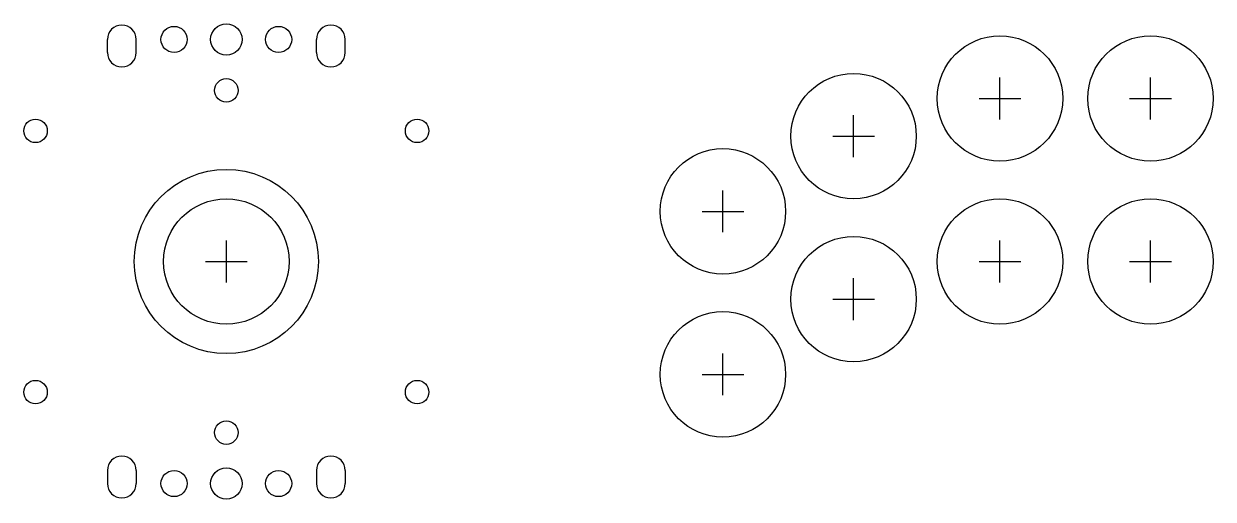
# Model space of a CAD drawing. Header units: millimetres. Extents: x -39 to 189, y -46 to 46.
import ezdxf

# ---------------------------------------------------------------- set-up
doc = ezdxf.new("R2010")
doc.units = ezdxf.units.MM
for name, color, linetype in [('BUTTONS', 1, 'Continuous'), ('GL_PLATE_HOLES', 2, 'Continuous'), ('JOYSTICK_BORE_24', 5, 'Continuous'), ('JOYSTICK_BORE_35.25', 3, 'Continuous'), ('REFERENCE', 8, 'Continuous')]:
    doc.layers.add(name, color=color, linetype=linetype)

msp = doc.modelspace()

# ---------------------------------------------------------------- linework, layer by layer
at = {"layer": 'BUTTONS'}
for centre in [(148, 31.2), (176.8, 31.2), (120, 24), (95, 9.6), (148, 0), (176.8, 0), (120, -7.2), (95, -21.6)]:
    msp.add_circle(centre, 12, dxfattribs=at)
at = {"layer": 'GL_PLATE_HOLES'}
for p, q in [((-22.75, 40), (-22.75, 42.5)), ((-17.25, 40), (-17.25, 42.5)), ((17.25, 40), (17.25, 42.5)), ((22.75, 40), (22.75, 42.5)), ((-22.75, -40), (-22.75, -42.5)), ((-17.25, -40), (-17.25, -42.5)), ((17.25, -40), (17.25, -42.5)), ((22.75, -40), (22.75, -42.5))]:
    msp.add_line(p, q, dxfattribs=at)
for centre, radius in [((-10, 42.5), 2.5), ((0, 42.5), 3), ((10, 42.5), 2.5), ((0, 32.75), 2.25), ((-36.5, 25), 2.25), ((36.5, 25), 2.25), ((-36.5, -25), 2.25), ((36.5, -25), 2.25), ((0, -32.75), 2.25), ((-10, -42.5), 2.5), ((0, -42.5), 3), ((10, -42.5), 2.5)]:
    msp.add_circle(centre, radius, dxfattribs=at)
for centre, start, end in [((-20, 42.5), 0, 180), ((20, 42.5), 0, 180), ((-20, 40), 180, 360), ((20, 40), 180, 360), ((-20, -40), 0, 180), ((20, -40), 0, 180), ((-20, -42.5), -180, 0), ((20, -42.5), -180, 0)]:
    msp.add_arc(centre, 2.75, start, end, dxfattribs=at)
at = {"layer": 'JOYSTICK_BORE_24'}
msp.add_circle((0, 0), 12, dxfattribs=at)
at = {"layer": 'JOYSTICK_BORE_35.25'}
msp.add_circle((0, 0), 17.62, dxfattribs=at)
at = {"layer": 'REFERENCE'}
for p, q in [((148, 27.2), (148, 35.2)), ((176.8, 27.2), (176.8, 35.2)), ((144, 31.2), (152, 31.2)), ((172.8, 31.2), (180.8, 31.2)), ((120, 20), (120, 28)), ((116, 24), (124, 24)), ((95, 5.6), (95, 13.6)), ((91, 9.6), (99, 9.6)), ((0, -4), (0, 4)), ((148, -4), (148, 4)), ((176.8, -4), (176.8, 4)), ((-4, 0), (4, 0)), ((144, 0), (152, 0)), ((172.8, 0), (180.8, 0)), ((120, -11.2), (120, -3.2)), ((116, -7.2), (124, -7.2)), ((95, -25.6), (95, -17.6)), ((91, -21.6), (99, -21.6))]:
    msp.add_line(p, q, dxfattribs=at)

doc.saveas('drawing.dxf')
